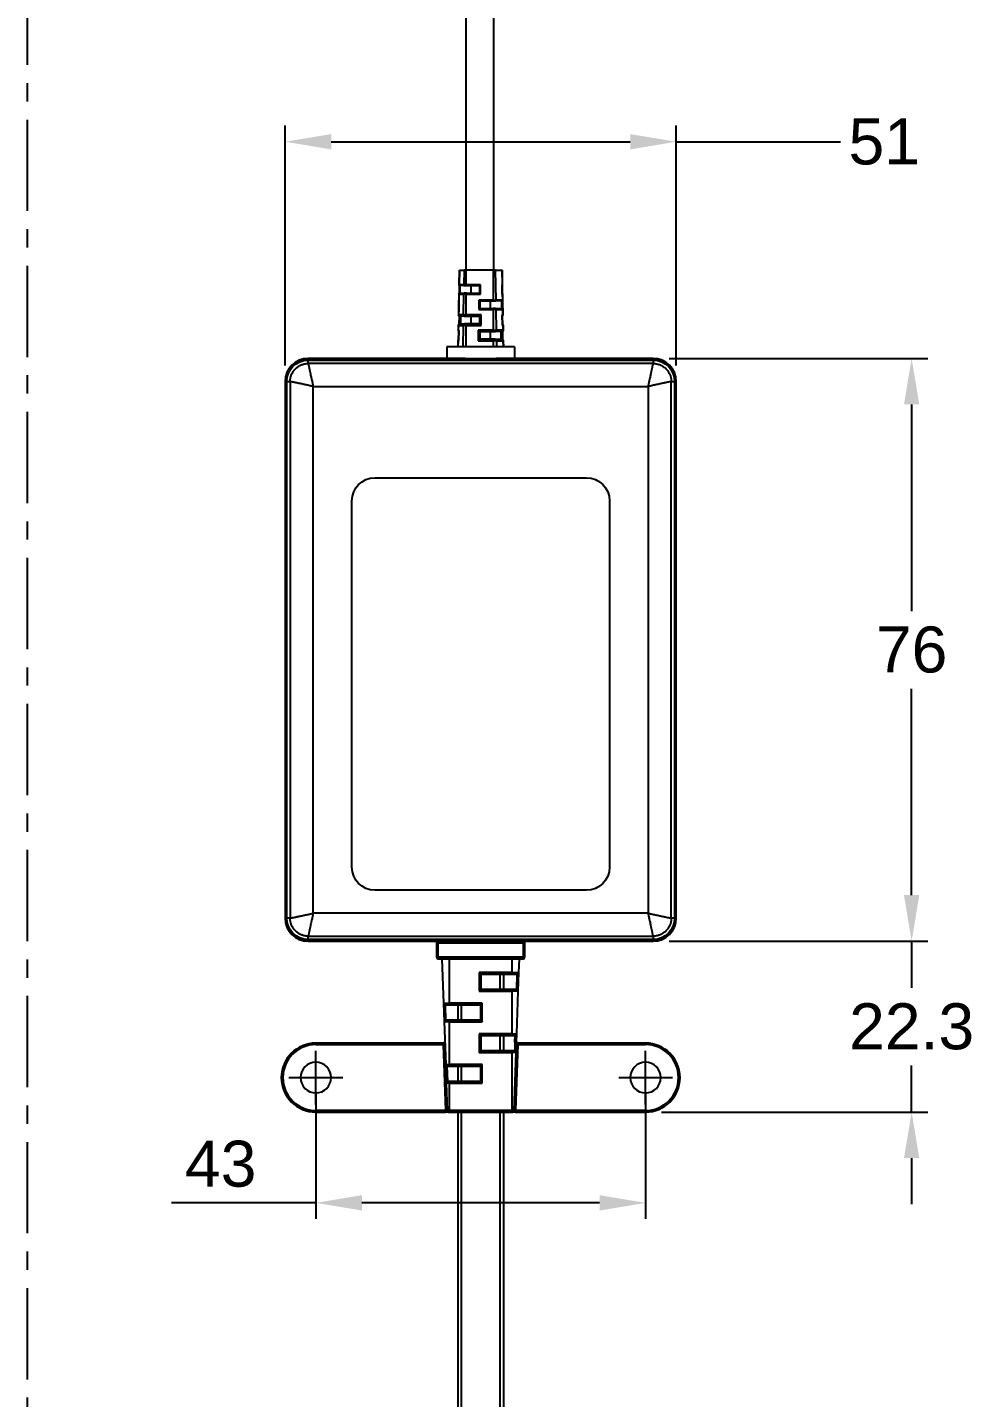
# Model space of a CAD drawing. Header units: millimetres. Extents: x 240 to 1080, y -29 to 565.
# Drawn here: x 735.9 to 859.2, y 163.9 to 342.6 of the extents above; entities that cross this region are included whole.
import ezdxf

# ---------------------------------------------------------------- set-up
doc = ezdxf.new("R2010")
doc.units = ezdxf.units.MM
doc.header["$LTSCALE"] = 0.75
doc.linetypes.add('CENTERX2', pattern=[101.6, 63.5, -12.7, 12.7, -12.7])
doc.layers.add('CENTER', color=1, linetype='CENTERX2')
doc.layers.add('DIM', color=3, linetype='Continuous')
doc.styles.get("Standard").update_dxf_attribs({"font": 'arial.ttf'})
doc.dimstyles.new('사본 ISO-25', dxfattribs={"dimtxt": 7, "dimasz": 7, "dimexe": 2.1, "dimexo": 2.1, "dimgap": 2, "dimtad": 1, "dimtih": 1, "dimtoh": 1, "dimdec": 1, "dimdsep": 46, "dimtxsty": 'Standard', "dimcen": 0, "dimclrd": 3, "dimclre": 3, "dimclrt": 4, "dimazin": 2, "dimtp": 0.1, "dimtm": 0.1, "dimtfac": 0.714286, "dimtdec": 1, "dimtmove": 0, "dimatfit": 3, "dimfxl": 1, "dimarcsym": 0})

# ---------------------------------------------------------------- blocks, each defined once
blk = doc.blocks.new('*D14')
at = {"layer": 'DIM', "color": 3, "lineweight": -2, "transparency": 16777216}
for p, q in [((773.51, 203.5), (773.51, 187.16)), ((816.51, 203.5), (816.51, 187.16)), ((773.51, 189.26), (754.68, 189.26)), ((810.51, 189.26), (779.51, 189.26))]:
    blk.add_line(p, q, dxfattribs=at)
at = {"layer": 'DIM', "color": 3, "transparency": 16777216}
for points in [[(779.51, 190.26), (779.51, 188.26), (773.51, 189.26)], [(810.51, 190.26), (810.51, 188.26), (816.51, 189.26)]]:
    blk.add_solid(points, dxfattribs=at)
at = {"layer": 'DIM', "color": 4, "transparency": 16777216, "insert": (761.1, 194.33), "char_height": 6, "attachment_point": 5}
blk.add_mtext('43', dxfattribs=at)
blk = doc.blocks.new('*D15')
at = {"layer": 'DIM', "color": 3, "lineweight": -2, "transparency": 16777216}
for p, q in [((819.61, 299.4), (853.32, 299.4)), ((851.22, 293.4), (851.22, 266.46)), ((851.22, 229.4), (851.22, 256.33)), ((819.61, 223.4), (853.32, 223.4))]:
    blk.add_line(p, q, dxfattribs=at)
at = {"layer": 'DIM', "color": 3, "transparency": 16777216}
for points in [[(850.22, 293.4), (852.22, 293.4), (851.22, 299.4)], [(850.22, 229.4), (852.22, 229.4), (851.22, 223.4)]]:
    blk.add_solid(points, dxfattribs=at)
at = {"layer": 'DIM', "color": 4, "transparency": 16777216, "insert": (851.22, 261.4), "char_height": 6, "attachment_point": 5}
blk.add_mtext('76', dxfattribs=at)
blk = doc.blocks.new('*D16')
at = {"layer": 'DIM', "color": 3, "lineweight": -2, "transparency": 16777216}
for p, q in [((769.51, 298.5), (769.51, 329.77)), ((820.51, 298.5), (820.51, 329.77)), ((775.51, 327.67), (814.51, 327.67)), ((820.51, 327.67), (841.93, 327.67))]:
    blk.add_line(p, q, dxfattribs=at)
at = {"layer": 'DIM', "color": 3, "transparency": 16777216}
for points in [[(775.51, 328.67), (775.51, 326.67), (769.51, 327.67)], [(814.51, 328.67), (814.51, 326.67), (820.51, 327.67)]]:
    blk.add_solid(points, dxfattribs=at)
at = {"layer": 'DIM', "color": 4, "transparency": 16777216, "insert": (847.65, 327.67), "char_height": 6, "attachment_point": 5}
blk.add_mtext('51', dxfattribs=at)
blk = doc.blocks.new('*D22')
at = {"layer": 'DIM', "color": 3, "lineweight": -2, "transparency": 16777216}
for p, q in [((851.22, 229.4), (851.22, 235.4)), ((819.61, 223.4), (853.32, 223.4)), ((851.22, 223.4), (851.22, 217.4)), ((851.22, 217.4), (851.22, 217.31)), ((851.22, 207.1), (851.22, 207.18)), ((851.22, 201.1), (851.22, 207.1)), ((818.61, 201.1), (853.32, 201.1)), ((851.22, 195.1), (851.22, 189.1))]:
    blk.add_line(p, q, dxfattribs=at)
at = {"layer": 'DIM', "color": 3, "transparency": 16777216}
for points in [[(850.22, 229.4), (852.22, 229.4), (851.22, 223.4)], [(850.22, 195.1), (852.22, 195.1), (851.22, 201.1)]]:
    blk.add_solid(points, dxfattribs=at)
at = {"layer": 'DIM', "color": 4, "transparency": 16777216, "insert": (851.22, 212.25), "char_height": 6, "attachment_point": 5}
blk.add_mtext('22.3', dxfattribs=at)

msp = doc.modelspace()

# ---------------------------------------------------------------- linework, layer by layer
for p, q in [((793.09, 400.9), (793.09, 310.9)), ((796.69, 400.9), (796.69, 310.9)), ((792.23, 310.9), (792.19, 309)), ((792.21, 309), (792.24, 310.9)), ((792.24, 310.9), (792.23, 310.9)), ((792.24, 310.9), (792.84, 310.9)), ((792.84, 310.9), (792.81, 309)), ((793.13, 310.9), (792.84, 310.9)), ((796.63, 310.9), (793.13, 310.9)), ((793.13, 309), (793.13, 310.9)), ((796.63, 310.9), (796.63, 307)), ((796.95, 310.9), (796.63, 310.9)), ((796.95, 310.9), (797.77, 310.9)), ((797.01, 307), (796.95, 310.9)), ((797.77, 310.9), (797.8, 309)), ((797.8, 310.9), (797.77, 310.9)), ((797.8, 310.9), (797.83, 309)), ((792.14, 305.1), (792.19, 307.8)), ((792.17, 307.8), (792.16, 307)), ((792.19, 307.8), (792.17, 307.8)), ((792.19, 309), (792.21, 309)), ((792.19, 307.8), (792.79, 307.8)), ((792.22, 308.93), (792.2, 307.86)), ((792.81, 309), (792.21, 309)), ((792.29, 307.9), (792.27, 307.9)), ((792.31, 308.9), (792.29, 307.9)), ((792.29, 308.9), (792.31, 308.9)), ((792.29, 307.9), (792.88, 307.9)), ((792.9, 308.9), (792.31, 308.9)), ((792.79, 307.8), (792.74, 305.1)), ((793.13, 307.8), (792.79, 307.8)), ((792.81, 309), (793.13, 309)), ((793.14, 307.9), (792.88, 307.9)), ((792.9, 308.9), (793.14, 308.9)), ((794.98, 309), (793.13, 309)), ((793.13, 307.8), (794.98, 307.8)), ((793.13, 305.1), (793.13, 307.8)), ((793.14, 308.9), (794.89, 308.9)), ((793.14, 307.9), (794.89, 307.9)), ((793.77, 307.9), (793.77, 308.9)), ((794.89, 307.9), (794.89, 308.9)), ((794.98, 307.8), (794.98, 309)), ((797.82, 307.8), (797.8, 309)), ((797.8, 309), (797.83, 309)), ((797.8, 309), (797.8, 309)), ((797.81, 308.96), (797.83, 307.83)), ((797.86, 307.8), (797.82, 307.8)), ((797.82, 307.8), (797.84, 307)), ((797.86, 307.8), (797.87, 307)), ((792.14, 305.8), (792.13, 305.1)), ((792.15, 305.8), (792.14, 305.8)), ((792.16, 307), (792.17, 307)), ((794.78, 307), (794.78, 305.8)), ((796.63, 307), (794.78, 307)), ((794.78, 305.8), (796.63, 305.8)), ((794.88, 306.9), (794.88, 305.9)), ((794.88, 306.9), (794.88, 306.9)), ((794.88, 306.9), (796.64, 306.9)), ((794.88, 305.9), (796.63, 305.9)), ((794.93, 305.9), (794.93, 306.9)), ((796.26, 306.9), (796.26, 305.9)), ((796.63, 307), (797.01, 307)), ((796.94, 305.9), (796.63, 305.9)), ((797.03, 305.8), (796.63, 305.8)), ((796.63, 305.8), (796.63, 303.1)), ((796.64, 306.9), (796.92, 306.9)), ((797.74, 306.9), (796.92, 306.9)), ((796.94, 305.9), (797.76, 305.9)), ((797.84, 307), (797.01, 307)), ((797.03, 305.8), (797.85, 305.8)), ((797.07, 303.1), (797.03, 305.8)), ((797.74, 306.9), (797.77, 306.9)), ((797.77, 305.9), (797.75, 306.9)), ((797.79, 305.9), (797.76, 305.9)), ((797.84, 307), (797.87, 307)), ((797.85, 305.8), (797.87, 305.1)), ((797.89, 305.8), (797.85, 305.8)), ((797.89, 305.8), (797.9, 305.1)), ((792.13, 305.1), (792.14, 305.1)), ((792.74, 305.1), (792.14, 305.1)), ((792.14, 305.1), (792.14, 305.1)), ((792.19, 304.95), (792.17, 303.85)), ((792.31, 303.9), (792.3, 303.9)), ((792.31, 303.9), (792.91, 303.9)), ((792.33, 304.9), (792.34, 304.9)), ((792.94, 304.9), (792.34, 304.9)), ((792.38, 304.9), (792.36, 303.9)), ((792.74, 305.1), (793.13, 305.1)), ((792.74, 305.1), (792.74, 305.1)), ((793.14, 303.9), (792.91, 303.9)), ((792.94, 304.9), (793.14, 304.9)), ((795.08, 305.1), (793.13, 305.1)), ((793.13, 305.1), (793.13, 305.1)), ((793.14, 304.9), (794.89, 304.9)), ((794.89, 303.9), (793.14, 303.9)), ((793.77, 303.9), (793.77, 304.9)), ((794.89, 303.9), (794.89, 304.9)), ((795.08, 303.7), (795.08, 305.1)), ((797.84, 303.7), (797.81, 305.1)), ((797.87, 305.1), (797.81, 305.1)), ((797.83, 305.02), (797.86, 303.78)), ((797.87, 305.1), (797.9, 305.1)), ((797.87, 305.1), (797.87, 305.1)), ((792.1, 303.7), (792.09, 303.1)), ((792.09, 303.1), (792.11, 303.1)), ((792.12, 303.7), (792.1, 303.7)), ((792.11, 303.1), (792.12, 303.7)), ((792.15, 303.1), (792.11, 303.1)), ((792.11, 303.1), (792.11, 303.1)), ((792.11, 301.76), (792.14, 303.04)), ((792.12, 303.7), (792.72, 303.7)), ((792.15, 303.1), (792.12, 301.7)), ((792.72, 303.7), (792.67, 300.9)), ((793.13, 303.7), (792.72, 303.7)), ((793.12, 300.9), (793.13, 303.7)), ((793.13, 303.7), (795.08, 303.7)), ((794.68, 303.1), (794.67, 301.7)), ((796.63, 303.1), (794.68, 303.1)), ((794.89, 302.9), (796.64, 302.9)), ((794.89, 302.9), (794.89, 301.9)), ((794.93, 301.9), (794.93, 302.9)), ((796.26, 302.9), (796.26, 301.9)), ((796.63, 303.1), (797.07, 303.1)), ((796.63, 303.1), (796.63, 303.1)), ((796.64, 302.9), (796.89, 302.9)), ((797.71, 302.9), (796.89, 302.9)), ((797.9, 303.1), (797.07, 303.1)), ((797.07, 303.1), (797.07, 303.1)), ((797.7, 301.9), (797.68, 302.9)), ((797.71, 302.9), (797.74, 302.9)), ((797.84, 303.7), (797.89, 303.7)), ((797.89, 303.7), (797.9, 303.1)), ((797.93, 303.7), (797.89, 303.7)), ((797.92, 301.83), (797.89, 302.97)), ((797.9, 303.1), (797.94, 303.1)), ((797.9, 303.1), (797.9, 303.1)), ((797.93, 303.7), (797.94, 303.1)), ((799.41, 300.9), (790.61, 300.9)), ((790.61, 300.9), (790.61, 299.4)), ((792.07, 301.7), (792.05, 300.9)), ((792.07, 300.9), (792.09, 301.7)), ((792.09, 301.7), (792.07, 301.7)), ((792.09, 301.7), (792.12, 301.7)), ((794.67, 301.7), (796.62, 301.7)), ((796.64, 301.9), (794.89, 301.9)), ((797.1, 301.7), (796.62, 301.7)), ((796.62, 301.7), (796.62, 300.9)), ((796.91, 301.9), (796.64, 301.9)), ((796.91, 301.9), (797.74, 301.9)), ((797.1, 301.7), (797.92, 301.7)), ((797.11, 300.9), (797.1, 301.7)), ((797.76, 301.9), (797.74, 301.9)), ((797.96, 301.7), (797.92, 301.7)), ((797.92, 301.7), (797.93, 300.9)), ((797.96, 301.7), (797.98, 300.9)), ((799.41, 300.9), (799.41, 299.4)), ((772.51, 299.4), (772.51, 299.3)), ((792.98, 299.4), (772.51, 299.4)), ((817.51, 299.3), (772.51, 299.3)), ((772.51, 299.2), (772.51, 299.3)), ((772.51, 299.2), (817.51, 299.2)), ((772.51, 298.75), (772.51, 299.2)), ((817.51, 298.75), (772.51, 298.75)), ((792.98, 299.4), (797.05, 299.4)), ((817.51, 299.4), (797.05, 299.4)), ((817.51, 299.3), (817.51, 299.4)), ((817.51, 299.3), (817.51, 299.2)), ((817.51, 299.2), (817.51, 298.75)), ((769.61, 296.4), (769.51, 296.4)), ((769.51, 296.4), (769.51, 226.4)), ((769.61, 296.4), (769.72, 296.4)), ((769.61, 296.4), (769.61, 226.4)), ((769.72, 296.4), (770.16, 296.4)), ((769.72, 226.4), (769.72, 296.4)), ((770.16, 296.4), (770.16, 226.4)), ((773.16, 295.75), (816.87, 295.75)), ((773.16, 227.04), (773.16, 295.75)), ((816.87, 295.75), (816.87, 227.04)), ((819.87, 296.4), (820.31, 296.4)), ((819.87, 226.4), (819.87, 296.4)), ((820.31, 296.4), (820.41, 296.4)), ((820.31, 296.4), (820.31, 226.4)), ((820.41, 226.4), (820.41, 296.4)), ((820.51, 296.4), (820.41, 296.4)), ((820.51, 226.4), (820.51, 296.4)), ((781.21, 283.84), (808.81, 283.84)), ((778.21, 233.04), (778.21, 280.84)), ((811.81, 280.84), (811.81, 233.04)), ((808.81, 230.04), (781.21, 230.04)), ((816.87, 227.04), (773.16, 227.04)), ((769.51, 226.4), (769.61, 226.4)), ((769.72, 226.4), (769.61, 226.4)), ((770.16, 226.4), (769.72, 226.4)), ((820.31, 226.4), (819.87, 226.4)), ((820.41, 226.4), (820.31, 226.4)), ((820.41, 226.4), (820.51, 226.4)), ((772.51, 223.6), (772.51, 224.04)), ((772.51, 224.04), (817.51, 224.04)), ((817.51, 223.6), (772.51, 223.6)), ((772.51, 223.5), (772.51, 223.6)), ((772.51, 223.5), (817.51, 223.5)), ((772.51, 223.5), (772.51, 223.4)), ((817.51, 224.04), (817.51, 223.6)), ((817.51, 223.6), (817.51, 223.5)), ((817.51, 223.4), (817.51, 223.5)), ((772.51, 223.4), (817.51, 223.4)), ((789.46, 223.2), (789.26, 223.2)), ((789.26, 223.2), (789.26, 221.3)), ((789.46, 223.4), (789.46, 223.2)), ((789.46, 221.3), (789.46, 223.2)), ((789.46, 223.2), (800.56, 223.2)), ((800.56, 223.2), (800.56, 223.4)), ((800.76, 223.2), (800.56, 223.2)), ((800.56, 223.2), (800.56, 221.3)), ((800.76, 221.3), (800.76, 223.2)), ((789.26, 221.3), (789.46, 221.3)), ((789.46, 221.3), (789.46, 221.1)), ((800.56, 221.3), (789.46, 221.3)), ((789.46, 221.1), (800.56, 221.1)), ((789.96, 221.1), (790.17, 215.29)), ((790.96, 215.29), (790.96, 221.1)), ((799.06, 221.1), (799.06, 219.29)), ((800, 219.29), (800.06, 221.1)), ((800.56, 221.1), (800.56, 221.3)), ((800.56, 221.3), (800.76, 221.3)), ((794.81, 219.29), (794.81, 216.89)), ((799.06, 219.29), (794.81, 219.29)), ((795.01, 219.1), (795.01, 217.1)), ((795.01, 219.1), (799.06, 219.1)), ((797.51, 219.1), (797.51, 217.1)), ((798.01, 217.1), (798.01, 219.1)), ((799.06, 219.1), (799.06, 219.29)), ((799.06, 219.29), (800, 219.29)), ((799.06, 219.1), (799.8, 219.1)), ((799.72, 217.1), (799.79, 219.1)), ((799.92, 216.89), (800, 219.29)), ((794.81, 216.89), (799.06, 216.89)), ((799.06, 217.1), (795.01, 217.1)), ((799.06, 216.89), (799.06, 217.1)), ((799.72, 217.1), (799.06, 217.1)), ((799.06, 216.89), (799.06, 211.29)), ((799.92, 216.89), (799.06, 216.89)), ((799.72, 211.29), (799.92, 216.89)), ((790.17, 215.29), (790.25, 212.89)), ((790.17, 215.29), (790.96, 215.29)), ((790.37, 215.1), (790.96, 215.1)), ((790.37, 215.1), (790.44, 213.1)), ((795.21, 215.29), (790.96, 215.29)), ((790.96, 215.29), (790.96, 215.1)), ((790.96, 215.1), (795.01, 215.1)), ((792.01, 215.1), (792.01, 213.1)), ((792.51, 213.1), (792.51, 215.1)), ((795.01, 213.1), (795.01, 215.1)), ((795.21, 212.89), (795.21, 215.29)), ((790.25, 212.89), (790.45, 207.29)), ((790.96, 212.89), (790.25, 212.89)), ((790.96, 213.1), (790.45, 213.1)), ((795.01, 213.1), (790.96, 213.1)), ((790.96, 213.1), (790.96, 212.89)), ((790.96, 207.29), (790.96, 212.89)), ((790.96, 212.89), (795.21, 212.89)), ((794.81, 211.29), (794.81, 208.89)), ((799.06, 211.29), (794.81, 211.29)), ((795.01, 211.1), (799.06, 211.1)), ((795.01, 211.1), (795.01, 209.1)), ((797.51, 211.1), (797.51, 209.1)), ((798.01, 209.1), (798.01, 211.1)), ((799.06, 211.29), (799.72, 211.29)), ((799.06, 211.1), (799.06, 211.29)), ((799.06, 211.1), (799.52, 211.1)), ((799.48, 210.26), (799.51, 211.1)), ((799.68, 210.25), (799.72, 211.29)), ((790.14, 210.1), (773.51, 210.1)), ((773.51, 210.1), (773.51, 209.9)), ((773.51, 209.9), (790.15, 209.9)), ((790.35, 209.9), (790.15, 209.9)), ((790.46, 201.3), (790.15, 209.9)), ((799.68, 210.25), (799.48, 210.26)), ((799.5, 209.09), (799.53, 209.91)), ((799.7, 209.9), (799.53, 209.91)), ((799.87, 209.9), (799.57, 201.3)), ((799.7, 209.9), (799.66, 208.89)), ((799.87, 209.9), (816.51, 209.9)), ((816.51, 210.1), (799.89, 210.1)), ((816.51, 209.9), (816.51, 210.1)), ((794.81, 208.89), (799.06, 208.89)), ((799.06, 209.1), (795.01, 209.1)), ((799.44, 209.1), (799.06, 209.1)), ((799.06, 208.89), (799.06, 209.1)), ((799.06, 208.89), (799.06, 201.29)), ((799.64, 208.89), (799.06, 208.89)), ((799.37, 201.29), (799.64, 208.89)), ((790.5, 204.89), (790.42, 207.29)), ((790.45, 207.29), (790.96, 207.29)), ((790.6, 207.1), (790.67, 205.09)), ((790.65, 207.1), (790.96, 207.1)), ((790.96, 207.29), (790.96, 207.1)), ((795.21, 207.29), (790.96, 207.29)), ((790.96, 207.1), (795.01, 207.1)), ((792.01, 207.1), (792.01, 205.1)), ((792.51, 205.1), (792.51, 207.1)), ((795.01, 205.1), (795.01, 207.1)), ((795.21, 204.89), (795.21, 207.29)), ((790.96, 204.89), (790.53, 204.89)), ((790.53, 204.89), (790.66, 201.29)), ((790.96, 205.1), (790.73, 205.1)), ((790.96, 205.1), (790.96, 204.89)), ((795.01, 205.1), (790.96, 205.1)), ((790.96, 204.89), (795.21, 204.89)), ((790.96, 201.29), (790.96, 204.89)), ((773.51, 201.3), (773.51, 201.1)), ((790.46, 201.3), (773.51, 201.3)), ((773.51, 201.1), (790.46, 201.1)), ((790.46, 201.3), (790.46, 201.1)), ((790.86, 201.1), (790.46, 201.1)), ((790.66, 201.29), (790.96, 201.29)), ((790.86, 201.1), (790.96, 201.1)), ((790.96, 201.29), (790.96, 201.1)), ((799.06, 201.29), (790.96, 201.29)), ((790.96, 201.1), (799.06, 201.1)), ((792.01, 201.1), (792.01, 101.09)), ((792.51, 101.1), (792.51, 201.1)), ((797.51, 201.1), (797.51, 101.1)), ((798.01, 101.1), (798.01, 201.1)), ((799.06, 201.1), (799.06, 201.29)), ((799.06, 201.29), (799.37, 201.29)), ((799.06, 201.1), (799.17, 201.1)), ((799.57, 201.1), (799.17, 201.1)), ((816.51, 201.3), (799.57, 201.3)), ((799.57, 201.1), (799.57, 201.3)), ((799.57, 201.1), (816.51, 201.1)), ((816.51, 201.1), (816.51, 201.3))]:
    msp.add_line(p, q)
at = {"extrusion": (0, 0, -1)}
for centre in [(-773.51, 205.6), (-816.51, 205.6)]:
    msp.add_circle(centre, 2, dxfattribs=at)
for centre, radius, start, end in [((-792.27, 307.8), 0.1, 1, 90), ((-792.29, 309), 0.1, 270, 1), ((-797.73, 309), 0.1, 179, 221.378), ((-797.76, 307.8), 0.1, 137.6794, 179), ((-792.24, 305.8), 0.1, 1, 28.1247), ((-792.26, 307), 0.1, 332.5189, 1), ((-797.77, 307), 0.1, 179, 243.5481), ((-797.79, 305.8), 0.1, 116.1561, 179), ((-792.3, 303.7), 0.2, 1, 90), ((-792.33, 305.1), 0.2, 270, 1), ((-797.7, 305.1), 0.2, 179, 229.0036), ((-797.73, 303.7), 0.2, 129.4706, 179), ((-792.29, 303.1), 0.2, 321.5125, 1), ((-797.74, 303.1), 0.2, 179, 262.0316), ((-792.27, 301.7), 0.2, 1, 39.8869), ((-797.76, 301.7), 0.2, 97.137, 179), ((-772.51, 296.4), 2.9, 0, 90), ((-772.51, 296.4), 2.8, 0, 90), ((-817.51, 296.4), 2.9, 90, 180), ((-817.51, 296.4), 2.8, 90, 180), ((-781.21, 280.84), 3, 0, 90), ((-808.81, 280.84), 3, 90, 180), ((-781.21, 233.04), 3, 270, 0), ((-808.81, 233.04), 3, 180, 270), ((-772.51, 226.4), 2.9, 270, 0), ((-772.51, 226.4), 2.8, 270, 0), ((-817.51, 226.4), 2.8, 180, 270), ((-817.51, 226.4), 2.9, 180, 270)]:
    msp.add_arc(centre, radius, start, end, dxfattribs=at)
for centre, radius, start, end in [((772.51, 296.4), 3, 90, 180), ((817.51, 296.4), 3, 0, 90), ((772.51, 226.4), 3, 180, 270), ((817.51, 226.4), 3, 270, 0), ((789.46, 223.2), 0.2, 90, 180), ((800.56, 223.2), 0.2, 0, 90), ((789.46, 221.3), 0.2, 180, 270), ((800.56, 221.3), 0.2, 270, 0), ((799.8, 219.3), 0.2, 270, 358), ((799.72, 216.9), 0.2, 358, 90), ((790.37, 215.3), 0.2, 182, 270), ((790.45, 212.9), 0.2, 90, 182), ((799.52, 211.3), 0.2, 270, 358), ((773.51, 205.6), 4.5, 90, 270), ((773.51, 205.6), 4.3, 90, 270), ((799.89, 210.3), 0.2, 190.5678, 270), ((816.51, 205.6), 4.5, 270, 90), ((816.51, 205.6), 4.3, 270, 90), ((799.44, 208.9), 0.2, 358, 90), ((790.65, 207.3), 0.2, 182, 270), ((790.73, 204.9), 0.2, 90, 182), ((790.86, 201.3), 0.2, 182, 270), ((799.17, 201.3), 0.2, 270, 358)]:
    msp.add_arc(centre, radius, start, end)
for centre, major_axis, ratio, start_param, end_param in [((792.29, 307.8), (0, -0.1), 0.955363, 1.58825, 3.141593), ((792.31, 309), (0, -0.1), 0.955363, 0, 1.58825), ((793.14, 309), (0, -0.1), 0.058825, 0, 1.58825), ((793.14, 307.8), (0, -0.1), 0.058825, 1.58825, 3.141593), ((794.99, 307.8), (-0.0999, 0.1), 0.020732, 4.75055, 6.262478), ((794.78, 307), (-0.0999, 0.1), 0.020732, 3.171032, 4.75055), ((797.74, 307), (0, 0.1), 0.914053, 1.553343, 3.141593), ((797.76, 305.8), (0, 0.1), 0.914053, 0, 1.553343), ((792.31, 303.7), (0, -0.2), 0.955363, 1.58825, 3.141593), ((792.34, 305.1), (0, -0.2), 0.955363, 0, 1.570796), ((793.14, 305.1), (0, -0.2), 0.058825, 0, 1.570796), ((793.14, 303.7), (0, -0.2), 0.058825, 1.58825, 3.141593), ((795.09, 305.1), (-0.2, -0.2), 0.03814, 0.038161, 1.550089), ((797.68, 305.1), (0, 0.2), 0.914053, 1.570796, 2.179258), ((792.3, 303.1), (0, -0.2), 0.955363, 1.07091, 1.570796), ((792.34, 303.1), (-0.163, -0.16), 0.737234, 0.644193, 0.926604), ((792.34, 303.1), (-0.163, -0.16), 0.737234, 0.926604, 0.944057), ((794.69, 303.1), (0.2, -0.2), 0.020732, 0.038161, 1.608957), ((797.71, 303.1), (0, 0.2), 0.914053, 1.570796, 3.141593), ((797.71, 303.7), (0, 0.2), 0.914053, 0.957051, 1.553343), ((792.28, 301.7), (0, -0.2), 0.955363, 1.58825, 2.080339), ((792.31, 301.7), (0.159, -0.162), 0.737734, 2.214989, 2.514853), ((797.74, 301.7), (0, 0.2), 0.914053, 0, 1.553343), ((794.81, 219.3), (0.2, -0.2), 0.017455, 0.017453, 1.553343), ((794.81, 216.9), (0.179, 0.179), 0.015585, 1.55125, 1.590343), ((794.81, 216.9), (-0.2, -0.2), 0.017455, 3.159046, 4.694936), ((794.81, 211.3), (0.2, -0.2), 0.017455, 0.017453, 1.553343), ((790.15, 209.9), (0.014, -0.2), 0, 1.570784, 3.14161), ((799.87, 209.9), (0.014, 0.2), 0, 0.000034, 1.570857), ((794.81, 208.9), (-0.2, -0.2), 0.017455, 3.159046, 4.694936), ((799.84, 208.9), (-0.199, -0.007), 0.000087, 5.758373, 6.283129), ((790.33, 204.9), (-0.199, 0.007), 0.000133, 3.141652, 3.666404), ((795.21, 204.9), (0.179, -0.179), 0.015586, 1.55125, 1.590343), ((799.57, 201.3), (0.2, 0.007), 0, 1.570774, 3.141599)]:
    msp.add_ellipse(centre, major_axis=major_axis, ratio=ratio, start_param=start_param, end_param=end_param, dxfattribs=at)
for centre, major_axis, ratio, start_param, end_param in [((792.88, 307.8), (0, 0.1), 0.955363, 0, 1.553343), ((792.9, 309), (0, 0.1), 0.955363, 1.553343, 3.141593), ((794.99, 309), (-0.1, -0.1), 0.03814, 4.733096, 6.245025), ((794.78, 305.8), (-0.1, -0.1), 0.03814, 3.179753, 4.733096), ((796.64, 307), (0, 0.1), 0.058825, 1.553343, 3.141593), ((796.63, 305.8), (0, 0.1), 0.058825, 0, 1.553343), ((796.92, 307), (0, -0.1), 0.914053, 0, 1.58825), ((796.94, 305.8), (0, -0.1), 0.914053, 1.58825, 3.141593), ((792.91, 303.7), (0, 0.2), 0.955363, 0, 1.553343), ((792.94, 305.1), (0, 0.2), 0.955363, 1.570796, 3.141593), ((795.09, 303.7), (-0.2, 0.2), 0.020732, 0.020707, 1.532636), ((797.63, 305.1), (0.17, -0.167), 0.650612, 0.585344, 0.985453), ((797.63, 305.1), (0.17, -0.167), 0.650612, 0.985453, 1.002906), ((794.89, 303.1), (0, 0.2), 0.058825, 3.124139, 3.141593), ((796.64, 303.1), (0, 0.2), 0.058825, 1.570796, 3.141593), ((796.89, 303.1), (0, -0.2), 0.914053, 0, 1.570796), ((797.66, 303.7), (-0.165, -0.169), 0.649979, 2.15614, 2.573702), ((794.69, 301.7), (0.2, 0.2), 0.03814, 0.038161, 1.591504), ((796.64, 301.7), (0, 0.2), 0.058825, 0, 1.553343), ((796.91, 301.7), (0, -0.2), 0.914053, 1.58825, 3.141593), ((795.21, 215.3), (0.2, 0.2), 0.017455, 3.159046, 4.694936), ((795.21, 212.9), (0.2, -0.2), 0.017455, 3.159046, 4.694936), ((795.21, 212.9), (0.179, -0.179), 0.015586, 4.692843, 4.731935), ((799.87, 209.9), (0.2, -0.007), 0, 3.664754, 4.711953), ((794.81, 208.9), (0.179, 0.179), 0.015586, 4.692842, 4.731936), ((790.25, 207.3), (-0.2, 0.007), 0.000085, 3.141659, 3.666363), ((795.21, 207.3), (0.2, 0.2), 0.017455, 3.159046, 4.694936), ((795.21, 204.9), (0.2, -0.2), 0.017455, 3.159046, 4.694936), ((790.46, 201.3), (0.2, -0.007), 0, 4.712409, 6.283206)]:
    msp.add_ellipse(centre, major_axis=major_axis, ratio=ratio, start_param=start_param, end_param=end_param)
for points in [[(792.27, 307.9), (792.27, 307.9), (792.27, 307.9), (792.27, 307.9)], [(792.29, 308.9), (792.29, 308.9), (792.29, 308.9), (792.29, 308.9)], [(797.83, 307.83), (797.83, 307.83), (797.83, 307.82), (797.83, 307.82), (797.83, 307.81), (797.82, 307.81), (797.82, 307.8), (797.82, 307.8)], [(797.83, 307.83), (797.83, 307.83), (797.83, 307.83), (797.83, 307.83)], [(792.15, 305.82), (792.16, 306.21), (792.16, 306.59), (792.17, 306.97)], [(792.17, 307), (792.17, 307), (792.17, 307), (792.17, 307)], [(797.86, 306.95), (797.86, 306.58), (797.87, 306.21), (797.88, 305.84)], [(792.3, 303.9), (792.3, 303.9), (792.3, 303.9), (792.3, 303.9)], [(797.76, 302.9), (797.76, 302.9), (797.75, 302.9), (797.74, 302.9)], [(797.79, 301.9), (797.78, 301.9), (797.77, 301.9), (797.76, 301.9)], [(799.68, 210.25), (799.68, 210.25), (799.68, 210.25), (799.68, 210.24), (799.68, 210.24), (799.68, 210.24), (799.68, 210.24), (799.68, 210.24), (799.68, 210.23), (799.68, 210.23), (799.68, 210.23), (799.68, 210.22), (799.68, 210.22), (799.68, 210.22), (799.68, 210.22), (799.68, 210.21), (799.68, 210.21), (799.69, 210.21), (799.69, 210.21), (799.69, 210.21), (799.69, 210.2), (799.69, 210.2), (799.69, 210.2), (799.69, 210.19), (799.69, 210.19), (799.69, 210.18), (799.69, 210.18), (799.69, 210.17), (799.69, 210.17), (799.69, 210.16), (799.69, 210.16), (799.69, 210.15), (799.69, 210.15), (799.69, 210.14), (799.69, 210.14), (799.69, 210.14), (799.69, 210.13), (799.69, 210.13), (799.69, 210.12), (799.69, 210.12), (799.69, 210.11), (799.69, 210.1), (799.69, 210.1), (799.7, 210.09), (799.7, 210.08), (799.7, 210.08), (799.7, 210.07), (799.7, 210.07), (799.7, 210.06), (799.7, 210.06), (799.7, 210.05), (799.7, 210.05), (799.7, 210.04), (799.7, 210.04), (799.7, 210.03), (799.7, 210.02), (799.7, 210.02), (799.7, 210.01), (799.7, 210.01), (799.7, 210), (799.7, 209.99), (799.7, 209.99), (799.7, 209.98), (799.7, 209.97), (799.7, 209.97), (799.7, 209.96), (799.7, 209.96), (799.7, 209.95), (799.7, 209.94), (799.7, 209.94), (799.7, 209.93), (799.7, 209.92), (799.7, 209.92), (799.7, 209.91), (799.7, 209.91), (799.7, 209.9)]]:
    msp.add_open_spline(points, degree=3)
for points, knots in [([(797.8, 308.99), (797.8, 308.99), (797.8, 308.99), (797.8, 308.99), (797.8, 308.99), (797.8, 308.99), (797.8, 309), (797.8, 309), (797.8, 309), (797.8, 309)], [0.0002623, 0.0002623, 0.0002623, 0.0002623, 0.3333333, 0.3333333, 0.3333333, 0.6666667, 0.6666667, 0.6666667, 1, 1, 1, 1]), ([(797.8, 309), (797.8, 309), (797.8, 309), (797.8, 308.99), (797.8, 308.99), (797.8, 308.99), (797.8, 308.99), (797.8, 308.99), (797.8, 308.99), (797.8, 308.99)], [0, 0, 0, 0, 0.3333333, 0.3333333, 0.3333333, 0.6666667, 0.6666667, 0.6666667, 0.9992261, 0.9992261, 0.9992261, 0.9992261]), ([(797.81, 308.96), (797.81, 308.96), (797.81, 308.96), (797.81, 308.97), (797.81, 308.98), (797.8, 308.98), (797.8, 308.99), (797.8, 308.99), (797.8, 308.99), (797.8, 308.99)], [0.05355235, 0.05355235, 0.05355235, 0.05355235, 0.053756299, 0.053756299, 0.054752993, 0.054752993, 0.055330391, 0.055330391, 0.055348537, 0.055348537, 0.055348537, 0.055348537]), ([(792.17, 307), (792.17, 306.87), (792.17, 306.73), (792.17, 306.6), (792.16, 306.47), (792.16, 306.33), (792.16, 306.2), (792.16, 306.07), (792.15, 305.93), (792.15, 305.8)], [0, 0, 0, 0, 0.3333333, 0.3333333, 0.3333333, 0.6666667, 0.6666667, 0.6666667, 0.9999843, 0.9999843, 0.9999843, 0.9999843]), ([(792.15, 305.8), (792.15, 305.8), (792.15, 305.8), (792.15, 305.81), (792.15, 305.81), (792.15, 305.82)], [-0.000130943, -0.000130943, -0.000130943, -0.000130943, 0, 0, 0.003360486, 0.003360486, 0.003360486, 0.003360486]), ([(792.17, 307), (792.17, 307), (792.17, 307), (792.17, 306.99), (792.17, 306.98), (792.17, 306.97), (792.17, 306.97), (792.17, 306.97)], [-0.019069832, -0.019069832, -0.019069832, -0.019069832, -0.019013534, -0.019013534, -0.015813237, -0.015813237, -0.015748736, -0.015748736, -0.015748736, -0.015748736]), ([(797.81, 306.91), (797.81, 306.91), (797.81, 306.91), (797.8, 306.9), (797.79, 306.9), (797.78, 306.9), (797.78, 306.9), (797.77, 306.9)], [-0.004992025, -0.004992025, -0.004992025, -0.004992025, -0.004161285, -0.004161285, -0.001988926, -0.001988926, -0.000024601, -0.000024601, -0.000024601, -0.000024601]), ([(797.83, 305.89), (797.83, 305.89), (797.83, 305.89), (797.82, 305.89), (797.81, 305.89), (797.8, 305.9), (797.8, 305.9), (797.79, 305.9)], [0.015288538, 0.015288538, 0.015288538, 0.015288538, 0.016435779, 0.016435779, 0.018757134, 0.018757134, 0.020856022, 0.020856022, 0.020856022, 0.020856022]), ([(770.16, 296.4), (770.16, 296.46), (770.16, 296.54), (770.17, 296.63), (770.17, 296.65), (770.18, 296.68), (770.18, 296.73), (770.19, 296.8), (770.21, 296.88), (770.24, 297), (770.28, 297.14), (770.34, 297.32), (770.43, 297.51), (770.59, 297.77), (770.84, 298.07), (771.14, 298.32), (771.4, 298.48), (771.59, 298.57), (771.77, 298.63), (771.91, 298.67), (772.03, 298.7), (772.11, 298.72), (772.18, 298.73), (772.23, 298.73), (772.26, 298.74), (772.3, 298.74), (772.33, 298.74), (772.37, 298.75), (772.43, 298.75), (772.48, 298.75), (772.51, 298.75)], [0, 0, 0, 0, 0.054688, 0.0625, 0.068359, 0.074219, 0.085938, 0.109375, 0.132812, 0.15625, 0.203125, 0.25, 0.3125, 0.375, 0.5, 0.625, 0.6875, 0.75, 0.796875, 0.84375, 0.867188, 0.890625, 0.914062, 0.925781, 0.931641, 0.9375, 0.953125, 0.960938, 0.96875, 1, 1, 1, 1]), ([(772.51, 298.75), (772.51, 298.75), (772.51, 298.75), (772.52, 298.74), (772.52, 298.73), (772.52, 298.73), (772.52, 298.71), (772.52, 298.69), (772.53, 298.66), (772.54, 298.62), (772.55, 298.58), (772.56, 298.52), (772.57, 298.46), (772.59, 298.39), (772.6, 298.32), (772.62, 298.24), (772.64, 298.15), (772.66, 298.07), (772.67, 298.01), (772.68, 297.95), (772.69, 297.9), (772.7, 297.85), (772.72, 297.79), (772.73, 297.74), (772.74, 297.68), (772.76, 297.6), (772.78, 297.5), (772.82, 297.33), (772.86, 297.12), (772.91, 296.89), (772.95, 296.71), (772.99, 296.53), (773.03, 296.34), (773.07, 296.16), (773.1, 296.02), (773.13, 295.88), (773.15, 295.8), (773.16, 295.75)], [0, 0, 0, 0, 0.029839, 0.044759, 0.059678, 0.074598, 0.089518, 0.119357, 0.149196, 0.179035, 0.208875, 0.238714, 0.271149, 0.303583, 0.336018, 0.368453, 0.400887, 0.433322, 0.449539, 0.465757, 0.481974, 0.498192, 0.514463, 0.530734, 0.547006, 0.563277, 0.59582, 0.628362, 0.693448, 0.758533, 0.788716, 0.8189, 0.879266, 0.90945, 0.939633, 0.969817, 1, 1, 1, 1]), ([(816.87, 295.75), (816.88, 295.8), (816.9, 295.88), (816.93, 296.02), (816.96, 296.16), (817, 296.34), (817.04, 296.53), (817.08, 296.71), (817.12, 296.89), (817.17, 297.12), (817.21, 297.33), (817.25, 297.5), (817.27, 297.6), (817.29, 297.68), (817.3, 297.74), (817.31, 297.79), (817.32, 297.85), (817.34, 297.9), (817.35, 297.95), (817.36, 298.01), (817.37, 298.07), (817.39, 298.15), (817.41, 298.24), (817.42, 298.32), (817.44, 298.39), (817.46, 298.46), (817.47, 298.52), (817.48, 298.58), (817.49, 298.62), (817.5, 298.66), (817.5, 298.69), (817.51, 298.71), (817.51, 298.73), (817.51, 298.73), (817.51, 298.74), (817.51, 298.75), (817.51, 298.75), (817.51, 298.75)], [0, 0, 0, 0, 0.030183, 0.060367, 0.09055, 0.120734, 0.1811, 0.211284, 0.241467, 0.306552, 0.371638, 0.40418, 0.436723, 0.452994, 0.469266, 0.485537, 0.501808, 0.518026, 0.534243, 0.550461, 0.566678, 0.599113, 0.631547, 0.663982, 0.696417, 0.728851, 0.761286, 0.791125, 0.820965, 0.850804, 0.880643, 0.910482, 0.925402, 0.940322, 0.955241, 0.970161, 1, 1, 1, 1]), ([(817.51, 298.75), (817.59, 298.75), (817.68, 298.75), (817.77, 298.74), (817.79, 298.73), (817.84, 298.73), (817.92, 298.72), (818, 298.7), (818.11, 298.67), (818.25, 298.63), (818.43, 298.57), (818.63, 298.48), (818.89, 298.32), (819.19, 298.07), (819.43, 297.77), (819.59, 297.51), (819.68, 297.32), (819.75, 297.14), (819.79, 297), (819.82, 296.88), (819.83, 296.8), (819.84, 296.73), (819.85, 296.68), (819.85, 296.65), (819.86, 296.63), (819.86, 296.59), (819.86, 296.55), (819.87, 296.48), (819.87, 296.44), (819.87, 296.4)], [0, 0, 0, 0, 0.0625, 0.068359, 0.074219, 0.085938, 0.109375, 0.132812, 0.15625, 0.203125, 0.25, 0.3125, 0.375, 0.5, 0.625, 0.6875, 0.75, 0.796875, 0.84375, 0.867188, 0.890625, 0.914062, 0.925781, 0.931641, 0.9375, 0.945312, 0.960938, 0.96875, 1, 1, 1, 1]), ([(773.16, 295.75), (773.12, 295.76), (773.03, 295.78), (772.89, 295.81), (772.75, 295.84), (772.57, 295.88), (772.39, 295.92), (772.2, 295.96), (772.02, 296), (771.79, 296.05), (771.58, 296.1), (771.41, 296.13), (771.31, 296.15), (771.23, 296.17), (771.17, 296.18), (771.12, 296.19), (771.06, 296.21), (771.01, 296.22), (770.96, 296.23), (770.91, 296.24), (770.84, 296.25), (770.76, 296.27), (770.67, 296.29), (770.59, 296.31), (770.52, 296.32), (770.45, 296.34), (770.39, 296.35), (770.33, 296.36), (770.29, 296.37), (770.25, 296.38), (770.22, 296.39), (770.2, 296.39), (770.18, 296.39), (770.18, 296.39), (770.17, 296.4), (770.16, 296.4), (770.16, 296.4), (770.16, 296.4)], [0, 0, 0, 0, 0.030183, 0.060367, 0.09055, 0.120734, 0.1811, 0.211284, 0.241467, 0.306552, 0.371638, 0.40418, 0.436723, 0.452994, 0.469266, 0.485537, 0.501808, 0.518026, 0.534243, 0.550461, 0.566678, 0.599113, 0.631547, 0.663982, 0.696417, 0.728851, 0.761286, 0.791125, 0.820965, 0.850804, 0.880643, 0.910482, 0.925402, 0.940322, 0.955241, 0.970161, 1, 1, 1, 1]), ([(819.87, 296.4), (819.87, 296.4), (819.86, 296.4), (819.86, 296.4), (819.85, 296.39), (819.84, 296.39), (819.83, 296.39), (819.81, 296.39), (819.78, 296.38), (819.74, 296.37), (819.69, 296.36), (819.64, 296.35), (819.58, 296.34), (819.51, 296.32), (819.44, 296.31), (819.35, 296.29), (819.27, 296.27), (819.19, 296.25), (819.12, 296.24), (819.07, 296.23), (819.02, 296.22), (818.96, 296.21), (818.91, 296.19), (818.85, 296.18), (818.8, 296.17), (818.72, 296.15), (818.62, 296.13), (818.45, 296.1), (818.23, 296.05), (818.01, 296), (817.82, 295.96), (817.64, 295.92), (817.46, 295.88), (817.27, 295.84), (817.14, 295.81), (817, 295.78), (816.91, 295.76), (816.87, 295.75)], [0, 0, 0, 0, 0.029839, 0.044759, 0.059678, 0.074598, 0.089518, 0.119357, 0.149196, 0.179035, 0.208875, 0.238714, 0.271149, 0.303583, 0.336018, 0.368453, 0.400887, 0.433322, 0.449539, 0.465757, 0.481974, 0.498192, 0.514463, 0.530734, 0.547006, 0.563277, 0.59582, 0.628362, 0.693448, 0.758533, 0.788716, 0.8189, 0.879266, 0.90945, 0.939633, 0.969817, 1, 1, 1, 1]), ([(770.16, 226.4), (770.16, 226.4), (770.16, 226.4), (770.17, 226.4), (770.18, 226.4), (770.18, 226.4), (770.2, 226.4), (770.22, 226.41), (770.25, 226.41), (770.29, 226.42), (770.33, 226.43), (770.39, 226.44), (770.45, 226.46), (770.52, 226.47), (770.59, 226.49), (770.67, 226.5), (770.76, 226.52), (770.84, 226.54), (770.91, 226.55), (770.96, 226.56), (771.01, 226.58), (771.06, 226.59), (771.12, 226.6), (771.17, 226.61), (771.23, 226.62), (771.31, 226.64), (771.41, 226.66), (771.58, 226.7), (771.79, 226.75), (772.02, 226.79), (772.2, 226.83), (772.39, 226.87), (772.57, 226.91), (772.75, 226.95), (772.89, 226.98), (773.03, 227.01), (773.12, 227.03), (773.16, 227.04)], [0, 0, 0, 0, 0.029839, 0.044759, 0.059678, 0.074598, 0.089518, 0.119357, 0.149196, 0.179035, 0.208875, 0.238714, 0.271149, 0.303583, 0.336018, 0.368453, 0.400887, 0.433322, 0.449539, 0.465757, 0.481974, 0.498192, 0.514463, 0.530734, 0.547006, 0.563277, 0.59582, 0.628362, 0.693448, 0.758533, 0.788716, 0.8189, 0.879266, 0.90945, 0.939633, 0.969817, 1, 1, 1, 1]), ([(773.16, 227.04), (773.15, 227), (773.13, 226.91), (773.1, 226.78), (773.07, 226.64), (773.03, 226.45), (772.99, 226.27), (772.95, 226.09), (772.91, 225.9), (772.86, 225.68), (772.82, 225.46), (772.78, 225.29), (772.76, 225.19), (772.74, 225.12), (772.73, 225.06), (772.72, 225), (772.7, 224.95), (772.69, 224.89), (772.68, 224.84), (772.67, 224.79), (772.66, 224.72), (772.64, 224.64), (772.62, 224.56), (772.6, 224.48), (772.59, 224.4), (772.57, 224.33), (772.56, 224.27), (772.55, 224.22), (772.54, 224.17), (772.53, 224.13), (772.52, 224.1), (772.52, 224.08), (772.52, 224.07), (772.52, 224.06), (772.52, 224.05), (772.51, 224.05), (772.51, 224.04), (772.51, 224.04)], [0, 0, 0, 0, 0.030183, 0.060367, 0.09055, 0.120734, 0.1811, 0.211284, 0.241467, 0.306552, 0.371638, 0.40418, 0.436723, 0.452994, 0.469266, 0.485537, 0.501808, 0.518026, 0.534243, 0.550461, 0.566678, 0.599113, 0.631547, 0.663982, 0.696417, 0.728851, 0.761286, 0.791125, 0.820965, 0.850804, 0.880643, 0.910482, 0.925402, 0.940322, 0.955241, 0.970161, 1, 1, 1, 1]), ([(816.87, 227.04), (816.91, 227.03), (817, 227.01), (817.14, 226.98), (817.27, 226.95), (817.46, 226.91), (817.64, 226.87), (817.82, 226.83), (818.01, 226.79), (818.23, 226.75), (818.45, 226.7), (818.62, 226.66), (818.72, 226.64), (818.8, 226.62), (818.85, 226.61), (818.91, 226.6), (818.96, 226.59), (819.02, 226.58), (819.07, 226.56), (819.12, 226.55), (819.19, 226.54), (819.27, 226.52), (819.35, 226.5), (819.44, 226.49), (819.51, 226.47), (819.58, 226.46), (819.64, 226.44), (819.69, 226.43), (819.74, 226.42), (819.78, 226.41), (819.81, 226.41), (819.83, 226.4), (819.84, 226.4), (819.85, 226.4), (819.86, 226.4), (819.86, 226.4), (819.87, 226.4), (819.87, 226.4)], [0, 0, 0, 0, 0.030183, 0.060367, 0.09055, 0.120734, 0.1811, 0.211284, 0.241467, 0.306552, 0.371638, 0.40418, 0.436723, 0.452994, 0.469266, 0.485537, 0.501808, 0.518026, 0.534243, 0.550461, 0.566678, 0.599113, 0.631547, 0.663982, 0.696417, 0.728851, 0.761286, 0.791125, 0.820965, 0.850804, 0.880643, 0.910482, 0.925402, 0.940322, 0.955241, 0.970161, 1, 1, 1, 1]), ([(817.51, 224.04), (817.51, 224.04), (817.51, 224.05), (817.51, 224.05), (817.51, 224.06), (817.51, 224.07), (817.51, 224.08), (817.5, 224.1), (817.5, 224.13), (817.49, 224.17), (817.48, 224.22), (817.47, 224.27), (817.46, 224.33), (817.44, 224.4), (817.42, 224.48), (817.41, 224.56), (817.39, 224.64), (817.37, 224.72), (817.36, 224.79), (817.35, 224.84), (817.34, 224.89), (817.32, 224.95), (817.31, 225), (817.3, 225.06), (817.29, 225.12), (817.27, 225.19), (817.25, 225.29), (817.21, 225.46), (817.17, 225.68), (817.12, 225.9), (817.08, 226.09), (817.04, 226.27), (817, 226.45), (816.96, 226.64), (816.93, 226.78), (816.9, 226.91), (816.88, 227), (816.87, 227.04)], [0, 0, 0, 0, 0.029839, 0.044759, 0.059678, 0.074598, 0.089518, 0.119357, 0.149196, 0.179035, 0.208875, 0.238714, 0.271149, 0.303583, 0.336018, 0.368453, 0.400887, 0.433322, 0.449539, 0.465757, 0.481974, 0.498192, 0.514463, 0.530734, 0.547006, 0.563277, 0.59582, 0.628362, 0.693448, 0.758533, 0.788716, 0.8189, 0.879266, 0.90945, 0.939633, 0.969817, 1, 1, 1, 1]), ([(772.51, 224.04), (772.44, 224.04), (772.35, 224.05), (772.26, 224.06), (772.23, 224.06), (772.18, 224.07), (772.11, 224.08), (772.03, 224.09), (771.91, 224.12), (771.77, 224.16), (771.59, 224.23), (771.4, 224.32), (771.14, 224.48), (770.84, 224.72), (770.59, 225.02), (770.43, 225.29), (770.34, 225.48), (770.28, 225.66), (770.24, 225.8), (770.21, 225.91), (770.19, 225.99), (770.18, 226.07), (770.18, 226.12), (770.17, 226.14), (770.17, 226.18), (770.17, 226.21), (770.16, 226.25), (770.16, 226.31), (770.16, 226.36), (770.16, 226.4)], [0, 0, 0, 0, 0.0625, 0.068359, 0.074219, 0.085938, 0.109375, 0.132812, 0.15625, 0.203125, 0.25, 0.3125, 0.375, 0.5, 0.625, 0.6875, 0.75, 0.796875, 0.84375, 0.867188, 0.890625, 0.914062, 0.925781, 0.931641, 0.9375, 0.953125, 0.960938, 0.96875, 1, 1, 1, 1]), ([(819.87, 226.4), (819.87, 226.32), (819.86, 226.24), (819.85, 226.14), (819.85, 226.12), (819.84, 226.07), (819.83, 225.99), (819.82, 225.91), (819.79, 225.8), (819.75, 225.66), (819.68, 225.48), (819.59, 225.29), (819.43, 225.02), (819.19, 224.72), (818.89, 224.48), (818.63, 224.32), (818.43, 224.23), (818.25, 224.16), (818.11, 224.12), (818, 224.09), (817.92, 224.08), (817.84, 224.07), (817.79, 224.06), (817.77, 224.06), (817.74, 224.05), (817.71, 224.05), (817.67, 224.05), (817.6, 224.04), (817.55, 224.04), (817.51, 224.04)], [0, 0, 0, 0, 0.0625, 0.068359, 0.074219, 0.085938, 0.109375, 0.132812, 0.15625, 0.203125, 0.25, 0.3125, 0.375, 0.5, 0.625, 0.6875, 0.75, 0.796875, 0.84375, 0.867188, 0.890625, 0.914062, 0.925781, 0.931641, 0.9375, 0.945312, 0.960938, 0.96875, 1, 1, 1, 1]), ([(790.14, 210.1), (790.16, 210.1), (790.18, 210.1), (790.22, 210.11), (790.24, 210.12), (790.28, 210.15), (790.29, 210.17), (790.32, 210.2), (790.33, 210.22), (790.34, 210.25), (790.34, 210.26), (790.34, 210.28), (790.34, 210.28), (790.34, 210.29), (790.34, 210.29), (790.34, 210.3), (790.34, 210.3), (790.34, 210.3), (790.34, 210.3), (790.34, 210.3), (790.34, 210.3), (790.34, 210.3), (790.34, 210.3), (790.34, 210.3), (790.34, 210.3), (790.34, 210.3), (790.34, 210.3), (790.34, 210.3), (790.34, 210.3), (790.34, 210.3), (790.34, 210.3), (790.34, 210.3)], [0, 0, 0, 0, 0.00641936, 0.00641936, 0.01279045, 0.01279045, 0.01916325, 0.01916325, 0.02553599, 0.02553599, 0.02869148, 0.02869148, 0.0302861, 0.0302861, 0.03148165, 0.03148165, 0.03170573, 0.03170573, 0.03187398, 0.03187398, 0.03191374, 0.03191374, 0.03193362, 0.03193362, 0.03195358, 0.03195358, 0.03199416, 0.03199416, 0.03215585, 0.03215585, 0.03241089, 0.03241089, 0.03241089, 0.03241089]), ([(799.53, 209.91), (799.53, 209.91), (799.53, 209.91), (799.53, 209.91), (799.53, 209.92), (799.53, 209.92), (799.53, 209.92), (799.53, 209.92), (799.53, 209.92), (799.53, 209.93), (799.53, 209.93), (799.53, 209.93), (799.53, 209.93), (799.53, 209.93), (799.53, 209.93), (799.53, 209.93), (799.53, 209.93), (799.53, 209.93), (799.53, 209.93), (799.53, 209.94), (799.53, 209.94), (799.53, 209.94), (799.53, 209.94), (799.53, 209.94), (799.53, 209.94), (799.53, 209.94), (799.53, 209.94), (799.53, 209.94), (799.53, 209.95), (799.53, 209.95), (799.53, 209.95), (799.53, 209.95), (799.53, 209.95), (799.53, 209.95), (799.53, 209.95), (799.53, 209.96), (799.53, 209.96), (799.52, 209.96), (799.52, 209.96), (799.52, 209.96), (799.52, 209.96), (799.52, 209.96), (799.52, 209.97), (799.52, 209.97), (799.52, 209.97), (799.52, 209.97), (799.52, 209.97), (799.52, 209.97), (799.52, 209.97), (799.52, 209.97), (799.52, 209.97), (799.52, 209.98), (799.52, 209.98), (799.52, 209.98), (799.52, 209.98), (799.52, 209.98), (799.52, 209.98), (799.52, 209.99), (799.52, 209.99), (799.52, 209.99), (799.52, 209.99), (799.52, 209.99), (799.52, 209.99), (799.52, 210), (799.52, 210), (799.52, 210), (799.52, 210), (799.52, 210), (799.52, 210), (799.52, 210.01), (799.52, 210.01), (799.52, 210.01), (799.52, 210.01), (799.52, 210.01), (799.52, 210.02), (799.52, 210.02), (799.52, 210.02), (799.52, 210.02), (799.51, 210.02), (799.51, 210.03), (799.51, 210.03), (799.51, 210.03), (799.51, 210.03), (799.51, 210.03), (799.51, 210.04), (799.51, 210.04), (799.51, 210.04), (799.51, 210.04), (799.51, 210.04), (799.51, 210.05), (799.51, 210.05), (799.51, 210.05), (799.51, 210.05), (799.51, 210.05), (799.51, 210.06), (799.51, 210.06), (799.51, 210.06), (799.51, 210.07), (799.51, 210.07), (799.5, 210.07), (799.5, 210.08), (799.5, 210.08), (799.5, 210.08), (799.5, 210.08), (799.5, 210.08), (799.5, 210.09), (799.5, 210.09), (799.5, 210.09), (799.5, 210.09), (799.5, 210.1), (799.5, 210.1), (799.5, 210.1), (799.5, 210.1), (799.5, 210.11), (799.5, 210.11), (799.5, 210.11), (799.5, 210.11), (799.5, 210.11), (799.5, 210.12), (799.5, 210.12), (799.5, 210.12), (799.5, 210.12), (799.5, 210.13), (799.49, 210.13), (799.49, 210.13), (799.49, 210.13), (799.49, 210.13), (799.49, 210.13), (799.49, 210.14), (799.49, 210.14), (799.49, 210.14), (799.49, 210.15), (799.49, 210.15), (799.49, 210.15), (799.49, 210.15), (799.49, 210.15), (799.49, 210.16), (799.49, 210.16), (799.49, 210.16), (799.49, 210.16), (799.49, 210.16), (799.49, 210.16), (799.49, 210.17), (799.49, 210.17), (799.49, 210.17), (799.49, 210.17), (799.49, 210.17), (799.49, 210.18), (799.49, 210.18), (799.49, 210.18), (799.49, 210.18), (799.49, 210.18), (799.49, 210.18), (799.49, 210.19), (799.49, 210.19), (799.49, 210.19), (799.49, 210.19), (799.49, 210.19), (799.49, 210.19), (799.49, 210.19), (799.49, 210.2), (799.49, 210.2), (799.49, 210.2), (799.49, 210.2), (799.49, 210.2), (799.49, 210.2), (799.49, 210.21), (799.49, 210.21), (799.49, 210.21), (799.49, 210.21), (799.49, 210.21), (799.49, 210.21), (799.49, 210.21), (799.49, 210.21), (799.49, 210.22), (799.48, 210.22), (799.48, 210.22), (799.48, 210.22), (799.48, 210.23), (799.48, 210.23), (799.48, 210.23), (799.48, 210.23), (799.48, 210.23), (799.48, 210.23), (799.48, 210.23), (799.48, 210.24), (799.48, 210.24), (799.48, 210.24), (799.48, 210.24), (799.48, 210.24), (799.48, 210.24), (799.48, 210.24), (799.48, 210.25), (799.48, 210.25), (799.48, 210.25), (799.48, 210.25), (799.48, 210.25), (799.48, 210.25), (799.48, 210.25), (799.48, 210.26), (799.48, 210.26), (799.48, 210.26)], [0, 0, 0, 0, 0.027027, 0.027027, 0.027027, 0.054054, 0.054054, 0.054054, 0.081081, 0.081081, 0.081081, 0.09265, 0.09265, 0.09265, 0.108108, 0.108108, 0.108108, 0.120877, 0.120877, 0.120877, 0.135135, 0.135135, 0.135135, 0.151288, 0.151288, 0.151288, 0.162162, 0.162162, 0.162162, 0.183271, 0.183271, 0.183271, 0.19654, 0.19654, 0.19654, 0.216216, 0.216216, 0.216216, 0.234178, 0.234178, 0.234178, 0.248159, 0.248159, 0.248159, 0.258659, 0.258659, 0.258659, 0.27027, 0.27027, 0.27027, 0.290855, 0.290855, 0.290855, 0.3034, 0.3034, 0.3034, 0.324324, 0.324324, 0.324324, 0.335638, 0.335638, 0.335638, 0.351351, 0.351351, 0.351351, 0.363862, 0.363862, 0.363862, 0.378378, 0.378378, 0.378378, 0.388816, 0.388816, 0.388816, 0.405405, 0.405405, 0.405405, 0.418835, 0.418835, 0.418835, 0.432069, 0.432069, 0.432069, 0.442106, 0.442106, 0.442106, 0.454599, 0.454599, 0.454599, 0.467203, 0.467203, 0.467203, 0.480031, 0.480031, 0.480031, 0.492434, 0.492434, 0.492434, 0.513514, 0.513514, 0.513514, 0.524637, 0.524637, 0.524637, 0.54021, 0.54021, 0.54021, 0.55161, 0.55161, 0.55161, 0.567568, 0.567568, 0.567568, 0.581595, 0.581595, 0.581595, 0.593742, 0.593742, 0.593742, 0.608216, 0.608216, 0.608216, 0.621622, 0.621622, 0.621622, 0.634021, 0.634021, 0.634021, 0.648649, 0.648649, 0.648649, 0.675676, 0.675676, 0.675676, 0.686632, 0.686632, 0.686632, 0.702703, 0.702703, 0.702703, 0.71464, 0.71464, 0.71464, 0.72973, 0.72973, 0.72973, 0.744877, 0.744877, 0.744877, 0.756757, 0.756757, 0.756757, 0.773755, 0.773755, 0.773755, 0.783784, 0.783784, 0.783784, 0.796876, 0.796876, 0.796876, 0.810811, 0.810811, 0.810811, 0.827542, 0.827542, 0.827542, 0.837838, 0.837838, 0.837838, 0.849211, 0.849211, 0.849211, 0.864865, 0.864865, 0.864865, 0.891892, 0.891892, 0.891892, 0.907857, 0.907857, 0.907857, 0.918919, 0.918919, 0.918919, 0.929554, 0.929554, 0.929554, 0.945946, 0.945946, 0.945946, 0.958348, 0.958348, 0.958348, 0.972973, 0.972973, 0.972973, 0.988907, 0.988907, 0.988907, 1, 1, 1, 1]), ([(799.69, 210.3), (799.69, 210.3), (799.69, 210.3), (799.69, 210.3), (799.69, 210.3), (799.69, 210.3), (799.69, 210.3), (799.69, 210.3), (799.69, 210.3), (799.69, 210.3), (799.69, 210.3), (799.69, 210.3), (799.69, 210.3), (799.69, 210.3), (799.69, 210.3), (799.69, 210.3), (799.69, 210.29), (799.69, 210.29), (799.69, 210.28), (799.69, 210.27), (799.69, 210.26), (799.69, 210.26)], [0.00297268, 0.00297268, 0.00297268, 0.00297268, 0.003157331, 0.003157331, 0.003455625, 0.003455625, 0.00353487, 0.00353487, 0.003574567, 0.003574567, 0.003614448, 0.003614448, 0.003695101, 0.003695101, 0.004014218, 0.004014218, 0.00464528, 0.00464528, 0.006540038, 0.006540038, 0.007899775, 0.007899775, 0.007899775, 0.007899775]), ([(799.5, 209.09), (799.51, 209.08), (799.53, 209.08), (799.56, 209.06), (799.57, 209.05), (799.61, 209.01), (799.62, 208.98), (799.65, 208.93), (799.66, 208.91), (799.66, 208.9), (799.66, 208.89), (799.66, 208.89)], [0.000001, 0.000001, 0.000001, 0.000001, 0.00474394, 0.00474394, 0.01029031, 0.01029031, 0.02077427, 0.02077427, 0.03033954, 0.03033954, 0.03235462, 0.03235462, 0.03235462, 0.03235462]), ([(790.6, 207.1), (790.59, 207.1), (790.59, 207.11), (790.58, 207.11), (790.58, 207.11), (790.58, 207.11), (790.57, 207.11), (790.57, 207.11), (790.56, 207.12), (790.56, 207.12), (790.55, 207.12), (790.55, 207.12), (790.54, 207.13), (790.54, 207.13), (790.53, 207.13), (790.53, 207.14), (790.52, 207.14), (790.52, 207.14), (790.51, 207.15), (790.51, 207.15), (790.51, 207.15), (790.5, 207.16), (790.5, 207.16), (790.5, 207.16), (790.5, 207.16), (790.49, 207.17), (790.49, 207.17), (790.48, 207.18), (790.48, 207.18), (790.47, 207.19), (790.47, 207.2), (790.46, 207.2), (790.46, 207.21), (790.45, 207.22), (790.45, 207.22), (790.45, 207.22), (790.45, 207.23), (790.45, 207.23), (790.44, 207.24), (790.44, 207.24), (790.44, 207.25), (790.43, 207.26), (790.43, 207.26), (790.43, 207.27), (790.43, 207.27), (790.42, 207.28), (790.42, 207.28), (790.42, 207.29), (790.42, 207.29)], [0, 0, 0, 0, 0.076923, 0.076923, 0.076923, 0.153846, 0.153846, 0.153846, 0.230769, 0.230769, 0.230769, 0.307692, 0.307692, 0.307692, 0.384615, 0.384615, 0.384615, 0.461538, 0.461538, 0.461538, 0.508859, 0.508859, 0.508859, 0.538462, 0.538462, 0.538462, 0.615385, 0.615385, 0.615385, 0.692308, 0.692308, 0.692308, 0.769231, 0.769231, 0.769231, 0.80969, 0.80969, 0.80969, 0.846154, 0.846154, 0.846154, 0.923077, 0.923077, 0.923077, 0.959019, 0.959019, 0.959019, 1, 1, 1, 1]), ([(790.67, 205.09), (790.66, 205.09), (790.66, 205.08), (790.66, 205.08), (790.65, 205.08), (790.65, 205.08), (790.64, 205.08), (790.64, 205.07), (790.63, 205.07), (790.63, 205.07), (790.62, 205.07), (790.62, 205.06), (790.61, 205.06), (790.61, 205.06), (790.6, 205.05), (790.6, 205.05), (790.59, 205.04), (790.59, 205.04), (790.58, 205.04), (790.58, 205.03), (790.58, 205.03), (790.57, 205.02), (790.57, 205.01), (790.56, 205.01), (790.56, 205), (790.55, 205), (790.55, 204.99), (790.54, 204.98), (790.54, 204.97), (790.53, 204.96), (790.53, 204.95), (790.52, 204.94), (790.52, 204.93), (790.51, 204.92), (790.51, 204.91), (790.51, 204.9), (790.5, 204.89)], [0, 0, 0, 0, 0.0833333, 0.0833333, 0.0833333, 0.1666667, 0.1666667, 0.1666667, 0.25, 0.25, 0.25, 0.3333333, 0.3333333, 0.3333333, 0.4166667, 0.4166667, 0.4166667, 0.5, 0.5, 0.5, 0.5833333, 0.5833333, 0.5833333, 0.6666667, 0.6666667, 0.6666667, 0.75, 0.75, 0.75, 0.8333333, 0.8333333, 0.8333333, 0.9166667, 0.9166667, 0.9166667, 1, 1, 1, 1])]:
    msp.add_open_spline(points, degree=3, knots=knots)
at = {"layer": 'CENTER', "ltscale": 0.25}
msp.add_line((735.89, 90.04), (735.89, 422.4), dxfattribs=at)
at = {"layer": 'CENTER'}
for p, q in [((773.51, 202.1), (773.51, 209.1)), ((816.51, 202.1), (816.51, 209.1)), ((770.01, 205.6), (777.01, 205.6)), ((813.01, 205.6), (820.01, 205.6))]:
    msp.add_line(p, q, dxfattribs=at)

# ---------------------------------------------------------------- dimensions: what is measured, and where the dimension line sits
at = {"layer": 'DIM'}
for base, p1, p2, override, picture, middle in [((820.51, 327.67), (769.51, 296.4), (820.51, 296.4), {"dimtxt": 6, "dimasz": 6, "dimtad": 0}, '*D16', (847.65, 327.67)), ((816.51, 189.26), (773.51, 205.6), (816.51, 205.6), {"dimtxt": 6, "dimasz": 6, "dimtad": 3}, '*D14', (761.1, 189.26))]:
    dim = msp.add_linear_dim(base=base, p1=p1, p2=p2, dimstyle='사본 ISO-25', override=override, dxfattribs=at)
    dim.commit()
    dim.dimension.update_dxf_attribs({"geometry": picture, "text_midpoint": middle, "dimtype": 160})
dim = msp.add_linear_dim(base=(851.22, 299.4), p1=(817.51, 223.4), p2=(817.51, 299.4), angle=90, dimstyle='사본 ISO-25', override={"dimtxt": 6, "dimasz": 6, "dimtad": 0}, dxfattribs=at)
dim.commit()
dim.dimension.update_dxf_attribs({"geometry": '*D15', "text_midpoint": (851.22, 261.4)})
dim = msp.add_linear_dim(base=(851.22, 223.4), p1=(816.51, 201.1), p2=(817.51, 223.4), angle=90, dimstyle='사본 ISO-25', override={"dimtxt": 6, "dimasz": 6, "dimtad": 0}, dxfattribs=at)
dim.commit()
dim.dimension.update_dxf_attribs({"geometry": '*D22', "text_midpoint": (851.22, 212.25), "dimtype": 160})

doc.saveas('drawing.dxf')
